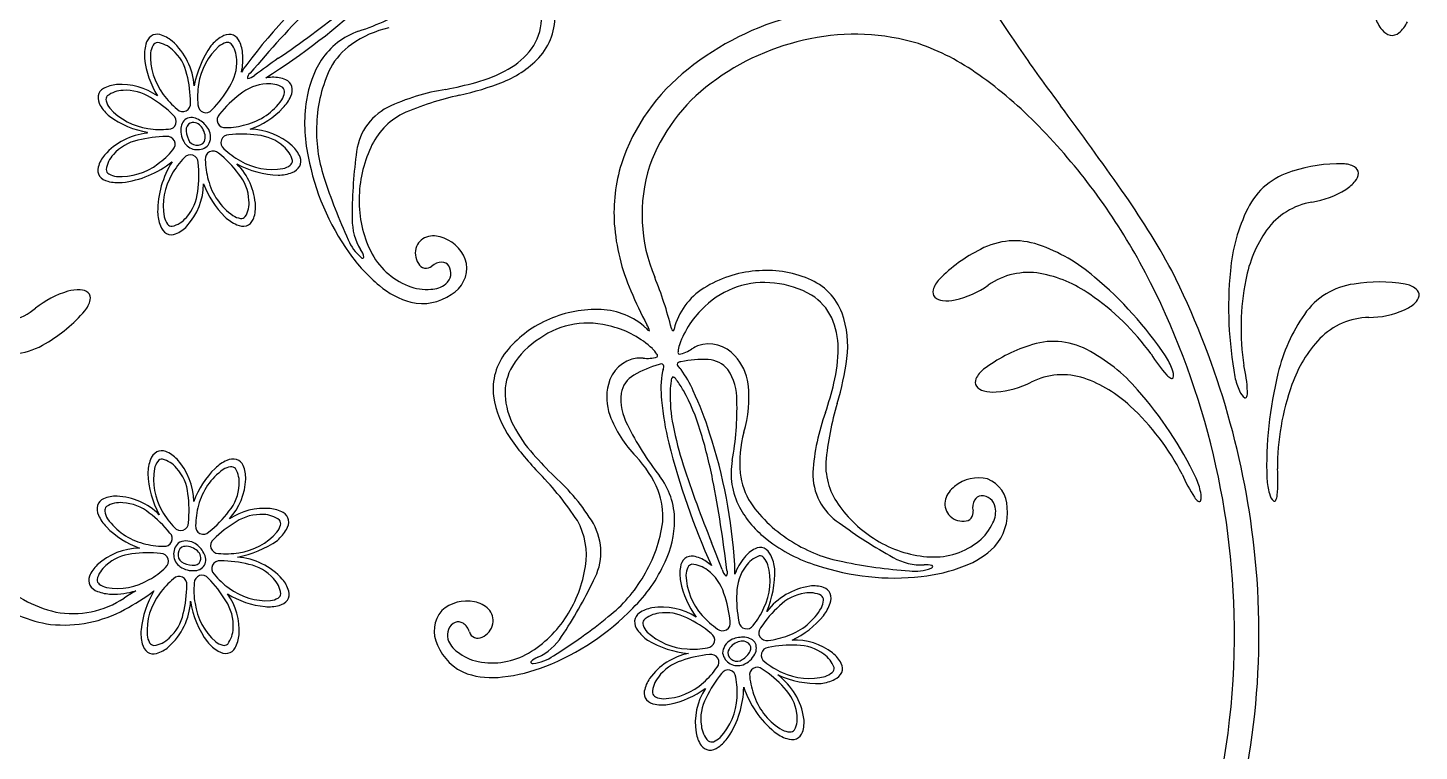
# Model space of a CAD drawing. Extents: x -4 to 4, y -4.07 to 4.07.
# Drawn here: x 2.418 to 3.733, y -0.04 to 0.644 of the extents above; entities that cross this region are included whole.
import ezdxf

# ---------------------------------------------------------------- set-up
doc = ezdxf.new("R2010")
doc.units = 0

msp = doc.modelspace()

# ---------------------------------------------------------------- linework, layer by layer
at = {"color": 7, "linetype": 'CONTINUOUS'}
for centre, radius, start, end in [((4.521547, 1.430011), 1.417372, 204.748136, 214.879675), ((3.029137, 0.307171), 0.504893, 128.778361, 143.197612), ((2.284135, 1.164686), 0.671545, 302.282502, 312.753919), ((2.64549, 0.894489), 0.267433, 288.558611, 300.755667), ((2.85964, 0.654395), 0.05653, 319.845411, 367.657116), ((3.209197, 0.396453), 0.267309, 104.402981, 128.703462), ((3.729688, 0.667396), 0.040322, 199.428714, 218.635917), ((3.69488, 0.662517), 0.030064, 309.872959, 334.833143), ((2.542885, 0.625521), 0.01381, 127.993005, 167.145381), ((2.540037, 0.627803), 0.010293, 74.371235, 123.313827), ((2.534788, 0.60874), 0.030066, 49.566659, 74.525031), ((2.512378, 0.58461), 0.062983, 4.217569, 48.285736), ((2.621806, 0.601132), 0.040322, 120.76175, 139.968499), ((2.608531, 0.624088), 0.01381, 82.992285, 122.14466), ((2.60813, 0.627715), 0.010294, 29.370025, 78.31218), ((2.59094, 0.617948), 0.030064, 4.563866, 29.523144), ((2.753495, 0.575093), 0.069734, 109.161213, 146.537901), ((3.20145, 0.409811), 0.228161, 101.066069, 127.077923), ((3.199953, 0.431916), 0.206199, 73.131808, 101.836748), ((3.709184, 0.650581), 0.013811, 217.252942, 256.404873), ((3.707533, 0.647326), 0.010294, 261.085334, 310.027488), ((2.568508, 0.618675), 0.040326, 165.761983, 184.967822), ((2.67021, 0.571888), 0.096591, 145.160594, 169.649831), ((2.568143, 0.61428), 0.053113, 346.782331, 366.551989), ((3.189404, 0.422786), 0.218124, 54.220729, 71.175636), ((4.934165, 1.722444), 1.923099, 214.997091, 216.797059), ((2.612689, 0.624203), 0.084836, 186.103, 211.621748), ((2.701164, 0.553132), 0.09494, 143.480201, 148.925026), ((2.775907, 0.562359), 0.095468, 147.578927, 171.994524), ((2.831785, 0.681573), 0.095388, 292.097123, 318.157165), ((2.649103, 0.552781), 0.044611, 90.155649, 98.119077), ((2.650079, 0.567347), 0.030065, 67.130436, 92.089941), ((2.657788, 0.585554), 0.010293, 18.342432, 67.286119), ((2.765035, 0.853762), 0.280054, 282.59244, 291.498365), ((3.157906, 0.456496), 0.188396, 127.948176, 161.699973), ((3.080733, 0.266338), 0.408596, 44.188811, 54.684471), ((2.498072, 0.578174), 0.013811, 172.993351, 212.143946), ((2.494443, 0.577774), 0.010293, 119.371072, 168.315853), ((2.504209, 0.560584), 0.030063, 94.561978, 119.522388), ((2.506233, 0.531986), 0.058732, 54.368905, 94.311561), ((2.629797, 0.596058), 0.040326, 316.686769, 335.892607), ((2.654139, 0.585531), 0.013811, 334.508801, 373.660509), ((2.888909, 0.295068), 0.292209, 102.414182, 113.54944), ((3.162908, 0.457708), 0.166722, 126.434614, 160.475861), ((2.52103, 0.591452), 0.040326, 210.763128, 229.968511), ((2.598638, 0.627611), 0.084656, 290.300802, 315.61468), ((2.819445, 0.55335), 0.139866, 170.823801, 192.755437), ((0.701281, -1.434266), 3.357257, 34.983658, 36.666519), ((2.545388, 0.629625), 0.085427, 233.930543, 260.395685), ((2.57399, 0.548736), 0.011346, 116.76475, 176.921205), ((2.574079, 0.548293), 0.006417, 96.316585, 170.550373), ((2.572421, 0.545909), 0.013432, 53.123027, 105.284843), ((2.573876, 0.544557), 0.010126, 27.088678, 92.848095), ((2.56889, 0.536845), 0.022952, 29.280519, 59.665548), ((2.80237, 0.504432), 0.065847, 117.309592, 156.272766), ((2.536848, 0.48308), 0.061755, 95.594902, 138.586732), ((2.531146, 0.544909), 0.000487, 91.284682, 229.151236), ((2.583672, 0.54711), 0.02113, 173.928152, 215.145945), ((2.589107, 0.547714), 0.02142, 175.629098, 205.35568), ((2.571548, 0.540865), 0.014058, 342.448713, 396.205573), ((2.57536, 0.540998), 0.015284, 329.625011, 387.562799), ((2.627325, 0.487882), 0.060335, 47.725944, 89.350034), ((2.945682, 0.133818), 0.597804, 28.847496, 44.274077), ((2.578191, 0.543638), 0.014654, 216.379073, 314.96208), ((2.577885, 0.541822), 0.008771, 201.964746, 323.672894), ((2.647442, 0.510505), 0.030065, 22.132586, 47.092317), ((2.846991, 0.48179), 0.115841, 154.900944, 179.843236), ((2.513417, 0.504431), 0.030064, 139.563995, 164.523953), ((2.496108, 0.591392), 0.094047, 276.635204, 308.155497), ((2.63042, 0.469988), 0.089775, 148.091443, 179.965839), ((2.57252, 0.472654), 0.060751, 2.825285, 44.846545), ((2.658346, 0.595281), 0.090518, 241.814528, 267.62161), ((2.663171, 0.520492), 0.013811, 289.509815, 328.663081), ((2.665767, 0.517928), 0.010294, 333.343153, 382.285964), ((2.907565, 0.564054), 0.228352, 190.492702, 215.501803), ((3.129881, 0.469185), 0.157839, 162.878858, 183.729743), ((3.149383, 0.467344), 0.150823, 162.208925, 203.031924), ((3.658394, 0.369468), 0.146253, 88.956704, 107.93654), ((3.660225, 0.491067), 0.024643, 60.971339, 88.067211), ((2.494356, 0.50968), 0.010293, 164.371235, 213.313827), ((2.496638, 0.512527), 0.01381, 217.992019, 257.143504), ((2.653404, 0.545145), 0.040322, 271.685065, 290.892724), ((3.632387, 0.44306), 0.06826, 106.19144, 153.705621), ((3.668711, 0.506343), 0.007169, 3.102511, 61.027623), ((3.663795, 0.507205), 0.012083, 318.858156, 357.750086), ((2.503483, 0.538147), 0.040323, 255.761036, 274.967785), ((2.523682, 0.497306), 0.060339, 317.728115, 359.349102), ((2.663411, 0.525992), 0.084653, 200.301346, 225.616582), ((2.871474, 0.076116), 0.71325, 28.330281, 35.528618), ((3.618292, 0.564835), 0.086522, 279.001063, 301.922626), ((3.644384, 0.522462), 0.036762, 302.327418, 320.856503), ((2.603151, 0.474551), 0.030065, 337.132003, 362.09196), ((2.836487, 0.47972), 0.105363, 178.701935, 206.323777), ((3.642818, 0.413881), 0.066413, 99.524485, 144.060149), ((2.580952, 0.47123), 0.040326, 181.688513, 200.894351), ((2.631861, 0.49483), 0.040321, 226.683951, 245.891837), ((2.621358, 0.466843), 0.010294, 288.342462, 337.284398), ((3.715853, 0.401152), 0.161655, 153.493667, 175.302668), ((2.556297, 0.461461), 0.013811, 199.511039, 238.661857), ((2.553732, 0.458863), 0.010293, 243.340347, 292.283596), ((2.546309, 0.477189), 0.030065, 292.132095, 317.092052), ((2.621335, 0.470492), 0.013811, 244.510695, 283.663516), ((2.801448, 0.422981), 0.024464, 65.963615, 101.504373), ((3.164111, 0.472613), 0.192223, 184.085736, 203.628802), ((3.686853, 0.384321), 0.11943, 144.977943, 169.594281), ((2.801285, 0.431024), 0.017045, 157.820776, 214.136122), ((2.800534, 0.431132), 0.016311, 104.069236, 157.176115), ((2.798627, 0.412375), 0.035343, 14.943544, 68.790803), ((3.383935, 0.30388), 0.146255, 116.538607, 135.518442), ((3.35093, 0.374613), 0.06826, 70.767975, 118.282156), ((3.320732, 0.286232), 0.161657, 49.17171, 70.980484), ((2.852668, 0.524048), 0.160429, 215.255829, 230.345176), ((2.802939, 0.463093), 0.06792, 206.301169, 247.993984), ((2.794463, 0.425076), 0.008135, 206.395692, 311.236649), ((2.809486, 0.408009), 0.014602, 90.873238, 131.424243), ((2.809077, 0.413969), 0.008643, 37.614294, 88.760368), ((2.803219, 0.41779), 0.029786, 300.267206, 367.133352), ((2.81946, 0.069781), 0.739275, 1.583689, 28.474788), ((2.80467, 0.412374), 0.013184, 309.202122, 391.4042), ((2.696463, 0.2796), 0.339475, 13.701834, 22.28531), ((3.114029, 0.308261), 0.106343, 94.334, 122.392123), ((3.116351, 0.312001), 0.102821, 67.269711, 95.781736), ((3.363931, 0.346485), 0.066412, 80.414017, 124.949901), ((3.353218, 0.29454), 0.119431, 54.880147, 79.496258), ((3.191439, 0.1295), 0.364813, 34.099363, 49.900063), ((2.810702, 0.067028), 0.771337, 6.349321, 26.782148), ((3.917933, 0.379894), 0.364827, 174.57423, 190.374245), ((2.479929, 0.312004), 0.086525, 106.248173, 129.169735), ((2.465757, 0.359707), 0.036763, 87.314572, 105.843429), ((2.467334, 0.384346), 0.012084, 50.419949, 89.311434), ((2.800962, 0.459772), 0.077955, 229.455665, 254.412678), ((2.794937, 0.444155), 0.047365, 248.384886, 274.893446), ((2.798419, 0.420002), 0.023046, 271.387456, 309.258895), ((3.3631, 0.552831), 0.406729, 202.746339, 207.750902), ((3.090504, 0.344057), 0.063517, 121.771306, 166.097106), ((3.135023, 0.354549), 0.056368, 20.683493, 68.064438), ((3.280676, 0.394322), 0.007169, 163.44795, 221.373277), ((3.297433, 0.389366), 0.024643, 136.40619, 163.502061), ((3.275675, 0.471382), 0.086522, 282.551705, 305.473268), ((3.796239, 0.360335), 0.231381, 168.644767, 188.770385), ((3.680826, 0.334323), 0.068259, 97.69984, 145.214241), ((3.695679, 0.257693), 0.146256, 80.464656, 99.444263), ((3.715449, 0.377691), 0.024644, 52.481007, 79.576879), ((3.726097, 0.391548), 0.007168, 354.60701, 412.532337), ((2.452929, 0.392449), 0.024643, 320.102533, 347.198631), ((2.46997, 0.388584), 0.007169, 347.145397, 405.070939), ((2.790701, 0.431984), 0.048492, 257.269743, 304.593169), ((3.28358, 0.398381), 0.012084, 226.725094, 265.616802), ((3.286743, 0.422867), 0.036762, 263.618005, 282.146862), ((3.291973, 0.200794), 0.231376, 35.70387, 55.829944), ((3.704417, 0.411082), 0.036761, 293.835065, 312.364149), ((3.721362, 0.393126), 0.012083, 310.367836, 349.259766), ((2.383802, 0.430955), 0.066414, 264.110533, 308.646196), ((2.361094, 0.472183), 0.146258, 300.234654, 319.214489), ((2.955194, 0.267662), 0.11027, 89.137413, 115.222566), ((2.956866, 0.3102), 0.06772, 50.141692, 90.009875), ((3.097593, 0.343342), 0.095384, 352.979019, 379.03974), ((3.75719, 0.280549), 0.161656, 145.002427, 166.811202), ((3.686833, 0.303923), 0.066413, 91.032709, 135.568373), ((3.684867, 0.456843), 0.086522, 270.509619, 293.431182), ((2.948802, 0.275949), 0.100074, 113.933753, 141.870632), ((2.9299, 0.282767), 0.106106, 46.556185, 48.457674), ((3.008074, 0.363567), 0.006427, 215.825295, 249.002131), ((2.98932, 0.353764), 0.016885, 13.01438, 34.988255), ((3.028883, 0.360108), 0.002608, 182.124472, 240.529088), ((3.02746, 0.359222), 0.001392, 275.813953, 363.986053), ((2.398589, 0.403723), 0.068262, 254.464814, 301.978995), ((3.409627, 0.204652), 0.146256, 108.095451, 127.075286), ((3.387367, 0.279465), 0.068261, 62.32601, 109.840191), ((3.72602, 0.268184), 0.11943, 136.485907, 161.102245), ((2.913602, 0.30285), 0.055779, 141.281668, 187.119384), ((3.056124, 0.239215), 0.091483, 86.829203, 103.089451), ((3.05986, 0.305149), 0.025444, 38.575315, 87.015976), ((2.91468, 0.368816), 0.280054, 343.47471, 352.380635), ((3.344521, 0.196478), 0.161655, 40.728978, 62.537979), ((3.592718, 0.40404), 0.131872, 211.150512, 221.934321), ((3.443732, 0.301873), 0.059274, 19.212911, 32.849006), ((3.003711, 0.293875), 0.025444, 120.625142, 169.066241), ((3.03761, 0.237201), 0.091482, 104.5522, 120.812675), ((3.016613, 0.323133), 0.003286, 43.102888, 127.257447), ((3.108244, 0.302565), 0.09181, 169.532913, 186.457505), ((3.060624, 0.308989), 0.043877, 163.881322, 166.484501), ((3.011218, 0.32424), 0.007876, 337.064666, 368.309666), ((3.034857, 0.325082), 0.003285, 80.380476, 164.544019), ((3.039123, 0.328566), 0.007877, 199.342765, 230.585065), ((3.002429, 0.292123), 0.043886, 41.16543, 43.768151), ((2.953582, 0.260769), 0.101658, 23.213558, 36.341001), ((3.036041, 0.29245), 0.052216, 359.330585, 393.162882), ((3.336614, 0.301913), 0.024643, 127.963754, 155.059626), ((3.396096, 0.249733), 0.066413, 71.971573, 116.507236), ((3.504838, 0.324962), 0.013652, 221.521377, 242.878337), ((3.488393, 0.315934), 0.012554, 347.511981, 385.703992), ((3.439237, 0.294665), 0.131876, 2.540078, 13.32343), ((3.95392, 0.229681), 0.364833, 166.082521, 181.882308), ((3.320767, 0.309275), 0.007169, 155.006112, 212.931009), ((3.324235, 0.312864), 0.012083, 218.280389, 257.172097), ((3.327134, 0.386236), 0.086523, 274.108946, 297.030509), ((3.377874, 0.199924), 0.119431, 46.437829, 71.054167), ((3.499431, 0.314017), 0.001456, 235.87833, 326.79006), ((3.617136, 0.326148), 0.059283, 191.630117, 205.263928), ((3.830653, 0.228312), 0.231368, 160.152597, 180.279352), ((2.952567, 0.310205), 0.095387, 188.602601, 214.662643), ((3.030703, 0.293678), 0.052216, 174.479122, 208.311644), ((3.299674, 0.318783), 0.283901, 185.364849, 193.699314), ((2.721999, 0.151151), 0.357824, 17.895746, 24.728877), ((2.820933, 0.284195), 0.267429, 349.441256, 361.638313), ((3.330958, 0.33662), 0.036762, 255.175343, 273.704428), ((3.193603, 0.060414), 0.364831, 25.657425, 41.45744), ((3.57541, 0.304887), 0.012554, 198.772898, 236.962681), ((3.568876, 0.295784), 0.001456, 257.678796, 348.591696), ((3.557349, 0.299806), 0.013652, 341.596714, 362.953674), ((3.463059, 0.205166), 0.292223, 163.296312, 174.430884), ((3.303528, 0.116186), 0.231377, 27.26125, 47.387323), ((3.22509, 0.386162), 0.26743, 206.00363, 218.200914), ((3.102784, 0.417632), 0.280056, 215.261177, 224.167102), ((3.675445, 0.414079), 0.67156, 194.005819, 204.477008), ((2.582277, 0.105244), 0.504892, 3.56181, 17.981061), ((2.546966, 0.231502), 0.01381, 121.538023, 160.691289), ((2.544393, 0.234089), 0.010294, 67.915479, 116.857634), ((2.537034, 0.215737), 0.030066, 43.111312, 68.06991), ((2.571655, 0.221821), 0.040323, 159.309272, 178.516248), ((2.514484, 0.195542), 0.060333, 0.85155, 42.476527), ((2.65432, 0.167342), 0.084666, 134.588724, 159.899659), ((2.622648, 0.198395), 0.040324, 114.308266, 133.514787), ((2.612036, 0.222699), 0.013811, 76.539792, 115.6915), ((2.612046, 0.226349), 0.010293, 22.917969, 71.86078), ((2.593867, 0.218575), 0.030065, 358.111596, 383.071327), ((3.152516, 0.223133), 0.069732, 170.043227, 207.420138), ((3.238029, 0.231449), 0.065847, 178.192519, 217.15547), ((3.46788, 0.216076), 0.131876, 354.048141, 364.831493), ((2.62178, 0.226944), 0.090526, 182.582057, 208.386423), ((2.564951, 0.219857), 0.059008, 317.555825, 357.792728), ((2.692918, 0.018246), 0.292219, 33.210367, 44.345168), ((2.959681, 0.178232), 0.069733, 0.221633, 37.598544), ((3.308738, 0.191008), 0.024464, 126.845705, 162.386239), ((3.316631, 0.183382), 0.035343, 75.826465, 129.673724), ((3.314135, 0.19003), 0.029784, 1.14821, 68.015617), ((3.630857, 0.273078), 0.131875, 202.708717, 213.492297), ((3.468479, 0.193889), 0.059278, 10.769593, 24.404774), ((3.648477, 0.220942), 0.059281, 183.137053, 196.771322), ((2.493465, 0.1895), 0.010294, 112.917527, 161.859244), ((2.501238, 0.171321), 0.030065, 88.110227, 113.069731), ((2.49945, 0.140685), 0.060749, 45.355276, 87.377645), ((3.301171, 0.194176), 0.01631, 164.951337, 218.059518), ((3.325729, 0.190745), 0.014603, 151.756335, 192.307562), ((3.320323, 0.193287), 0.008643, 98.498857, 149.643188), ((3.319572, 0.188662), 0.013183, 10.082453, 92.289957), ((3.532318, 0.207756), 0.013652, 213.07671, 234.43367), ((3.514725, 0.201241), 0.012554, 339.067426, 377.259214), ((3.60407, 0.206077), 0.012554, 190.280408, 228.469968), ((3.596264, 0.198039), 0.001456, 249.183797, 340.098452), ((3.585458, 0.203718), 0.013651, 333.107504, 354.464464), ((2.497114, 0.18949), 0.01381, 166.539014, 205.692279), ((2.641471, 0.129511), 0.060332, 84.777345, 123.131814), ((2.644676, 0.159616), 0.030064, 60.677449, 85.637406), ((2.654382, 0.17684), 0.010293, 11.88875, 60.831998), ((3.174547, 0.236516), 0.095467, 208.460895, 232.876491), ((3.279523, 0.259413), 0.11584, 215.783475, 240.725541), ((3.303509, 0.185924), 0.008134, 267.275109, 372.117542), ((3.309867, 0.186911), 0.023045, 332.270402, 370.145186), ((3.29564, 0.186), 0.048495, 318.153855, 365.474647), ((3.525362, 0.197724), 0.001456, 227.435527, 318.346282), ((2.521415, 0.200102), 0.040321, 204.309276, 223.516935), ((2.552466, 0.231765), 0.084655, 224.586733, 249.901064), ((2.650754, 0.177227), 0.01381, 328.056787, 367.20894), ((2.880069, 0.145924), 0.065848, 350.486938, 389.450111), ((2.933954, 0.179868), 0.095469, 334.764746, 359.180116), ((3.301631, 0.194779), 0.017045, 218.702616, 275.018609), ((3.287074, 0.195623), 0.047362, 309.264407, 335.774324), ((2.567781, 0.143765), 0.015284, 62.637354, 120.575572), ((2.598337, 0.238724), 0.096592, 280.551775, 305.040104), ((2.627751, 0.190422), 0.040322, 310.233131, 329.439879), ((3.203603, 0.270166), 0.139863, 231.705721, 253.637812), ((3.276219, 0.249228), 0.105362, 239.584151, 267.205994), ((3.274421, 0.211829), 0.067919, 267.183461, 308.876276), ((2.524273, 0.091933), 0.060339, 90.852872, 132.474302), ((2.570412, 0.146605), 0.014654, 135.240675, 233.819138), ((2.568596, 0.146292), 0.008771, 126.522606, 248.240977), ((2.567661, 0.139952), 0.014059, 53.994928, 107.747669), ((2.563652, 0.137281), 0.02295, 30.535527, 60.923258), ((2.571346, 0.142293), 0.010126, 357.35608, 423.112756), ((2.572703, 0.140843), 0.013433, 344.91621, 397.077808), ((3.045462, 0.134519), 0.010294, 79.476115, 128.418707), ((3.119128, 0.124972), 0.030063, 117.23547, 142.19588), ((3.110106, 0.142562), 0.010293, 68.447605, 117.390416), ((3.107782, 0.139748), 0.013811, 24.613648, 63.765579), ((3.084096, 0.127825), 0.040323, 6.791643, 25.998619), ((3.27636, 0.208486), 0.077955, 290.337627, 315.294413), ((2.853617, 0.071633), 0.728176, 341.614394, 366.362575), ((2.504077, 0.114489), 0.030066, 133.112247, 158.071072), ((2.573864, 0.152097), 0.02113, 235.055704, 276.27505), ((2.574449, 0.157534), 0.021419, 244.84611, 274.573143), ((2.57508, 0.14251), 0.006418, 279.652991, 353.878951), ((2.575524, 0.142422), 0.011347, 273.282191, 333.433515), ((2.611612, 0.080934), 0.062986, 41.916229, 85.981967), ((2.830338, 0.151447), 0.115841, 326.916155, 351.858447), ((2.892598, 0.196198), 0.13987, 314.005025, 335.936208), ((3.074632, 0.127961), 0.040326, 170.866319, 190.072157), ((3.048502, 0.1325), 0.013811, 133.097469, 172.248509), ((3.041929, 0.115066), 0.030065, 54.668463, 79.628194), ((3.034762, 0.102345), 0.044614, 48.644947, 56.608146), ((2.992231, 0.131395), 0.094108, 357.645974, 363.176922), ((3.136197, 0.109398), 0.053127, 140.208331, 160.044639), ((3.027587, 0.129899), 0.096586, 337.107914, 361.59851), ((3.237129, 0.352356), 0.228347, 251.375059, 276.384386), ((3.245367, 0.284934), 0.160428, 276.13817, 291.227518), ((2.472619, 0.210773), 0.122261, 225.966665, 256.589224), ((2.485724, 0.121847), 0.010294, 157.91526, 206.857852), ((2.635666, 0.103432), 0.030065, 15.677543, 40.636821), ((3.117988, 0.137273), 0.084658, 191.145717, 216.459143), ((2.488311, 0.124421), 0.01381, 211.539802, 250.692622), ((2.497993, 0.14911), 0.040325, 249.308383, 268.514904), ((2.49875, 0.18214), 0.073363, 268.592815, 286.917649), ((3.238114, -1.07535), 1.387528, 121.163257, 121.704587), ((2.402425, 0.292928), 0.225724, 298.299716, 306.614955), ((2.614694, 0.065873), 0.09018, 149.422615, 174.045296), ((2.559009, 0.074605), 0.058736, 355.892974, 395.83185), ((2.650855, 0.181392), 0.084842, 238.581991, 264.098929), ((2.65471, 0.108748), 0.010293, 326.888153, 375.830307), ((3.166561, 0.054022), 0.062982, 98.472663, 142.541713), ((3.161047, 0.08649), 0.030064, 72.235562, 97.195292), ((3.167105, 0.10531), 0.010294, 23.447307, 72.389462), ((3.163473, 0.104962), 0.01381, 339.614279, 378.767545), ((2.455415, 0.194464), 0.115359, 231.71782, 262.046327), ((2.451832, 0.200496), 0.120917, 264.123988, 298.450766), ((2.460332, 0.177673), 0.08732, 259.39522, 303.804003), ((2.508615, 0.105949), 0.063349, 312.011493, 356.409904), ((2.659212, 0.115461), 0.088406, 188.770024, 215.945443), ((2.645483, 0.137183), 0.040323, 265.232878, 284.439854), ((2.652418, 0.111587), 0.01381, 283.056732, 322.209552), ((2.831867, 0.073924), 0.029787, 139.628385, 206.492219), ((2.832738, 0.066876), 0.035344, 77.967593, 131.813768), ((2.836193, 0.077295), 0.024464, 45.254741, 80.795722), ((2.841425, 0.083611), 0.016311, 349.58122, 402.68875), ((2.824771, 0.253454), 0.228352, 291.257279, 316.26638), ((3.012977, 0.06608), 0.030065, 99.669558, 124.629289), ((3.0174, 0.036123), 0.060342, 57.412196, 99.031408), ((3.138292, 0.113282), 0.040323, 321.789893, 340.997324), ((2.827683, 0.07019), 0.013183, 115.353092, 197.559188), ((2.824872, 0.073939), 0.008643, 57.997335, 109.142973), ((2.821263, 0.069179), 0.014602, 15.333455, 55.886459), ((2.840739, 0.083933), 0.017045, 292.62194, 348.936208), ((2.837989, 0.143957), 0.105363, 300.435669, 328.057511), ((3.005296, 0.083054), 0.01381, 178.097143, 217.249074), ((3.00172, 0.082332), 0.010294, 124.475408, 173.417125), ((3.104363, 0.142126), 0.084842, 295.139529, 320.65692), ((2.857848, 0.070385), 0.700885, 328.846881, 361.621015), ((2.565185, 0.071878), 0.040323, 175.232992, 194.43974), ((2.587617, 0.072685), 0.030065, 330.678318, 355.638049), ((2.837094, 0.073143), 0.023047, 197.499593, 235.371032), ((2.843183, 0.075217), 0.008134, 195.524423, 300.36704), ((3.026981, 0.09832), 0.040323, 215.866047, 235.073023), ((3.093114, 0.045053), 0.022949, 87.093474, 117.482781), ((3.09513, 0.054567), 0.013432, 41.473224, 93.635474), ((2.539589, 0.064943), 0.013811, 193.058258, 232.209743), ((2.536749, 0.062651), 0.010293, 236.889407, 285.832656), ((2.531433, 0.081693), 0.030063, 285.678166, 310.638802), ((2.618424, 0.089611), 0.040324, 220.234444, 239.440737), ((2.605229, 0.066607), 0.013811, 238.057232, 277.208495), ((2.604841, 0.062979), 0.010294, 281.888443, 330.831035), ((2.850118, 0.078933), 0.048494, 202.165983, 249.487873), ((2.853243, 0.091432), 0.047362, 231.866936, 258.377079), ((2.856933, 0.111661), 0.06792, 258.765523, 300.458338), ((3.050326, 0.142961), 0.090517, 239.138951, 264.946034), ((3.054893, -0.006646), 0.060749, 101.913548, 143.935917), ((3.089978, 0.05207), 0.015284, 119.193286, 177.132578), ((3.089059, 0.055832), 0.014655, 191.800394, 290.376964), ((3.093096, 0.049867), 0.014061, 110.554624, 164.302161), ((3.088319, 0.054144), 0.008772, 183.0892, 304.792406), ((3.093171, 0.054236), 0.010125, 53.905612, 119.670932), ((3.082164, 0.065221), 0.021419, 301.405767, 331.133026), ((3.095049, 0.057469), 0.006418, 336.212113, 410.43828), ((3.095367, 0.057792), 0.011346, 329.837285, 389.991602), ((3.142857, 0.006642), 0.058731, 52.449174, 92.392496), ((3.160223, 0.029449), 0.030066, 27.236286, 52.195564), ((2.848753, 0.189906), 0.160434, 276.414502, 291.503622), ((3.086378, 0.061739), 0.021131, 291.614997, 332.833012), ((3.177815, 0.038474), 0.010293, 338.445549, 387.388579), ((2.856765, 0.107801), 0.077957, 252.347965, 277.304298), ((3.030314, 0.011729), 0.030066, 144.667689, 169.626967), ((3.088927, -0.018142), 0.06335, 8.569994, 52.967523), ((3.163984, 0.112764), 0.088404, 245.327687, 272.503783), ((3.163076, 0.064487), 0.040326, 276.792248, 295.998086), ((3.175001, 0.040797), 0.01381, 294.614579, 333.766287), ((3.010859, 0.015263), 0.010293, 169.475864, 218.418674), ((3.008105, 0.087794), 0.084662, 281.144947, 306.457694), ((3.109248, -0.012799), 0.060334, 147.408988, 189.033522), ((3.005002, 0.022862), 0.089777, 326.793724, 358.667445), ((3.183885, 0.050775), 0.094044, 198.603446, 230.124863), ((3.012879, 0.018302), 0.01381, 223.095592, 262.247745), ((3.017418, 0.04443), 0.040324, 260.865593, 280.072114), ((3.121744, -0.012468), 0.030063, 342.235109, 367.195745), ((3.079301, -0.017222), 0.030066, 189.668256, 214.62776), ((3.047059, -0.003219), 0.040323, 305.866864, 325.073385), ((3.148533, 0.010286), 0.040322, 231.791762, 250.998966), ((3.140562, -0.018526), 0.010294, 293.446193, 342.388566), ((3.063046, -0.028481), 0.010293, 214.474441, 263.41769), ((3.062325, -0.024903), 0.013811, 268.097043, 307.249196), ((3.140215, -0.014893), 0.013811, 249.615768, 288.767254)]:
    msp.add_arc(centre, radius, start, end, dxfattribs=at)
at = {"color": 1, "linetype": 'CONTINUOUS'}
for centre, radius, start, end in [((3.520799, -0.148506), 1.165688, 135.698603, 139.97306), ((2.071839, 1.465231), 1.030575, 304.444038, 308.780124), ((2.852931, 0.653956), 0.05072, 324.36155, 357.257594), ((2.781855, 0.545185), 0.10154, 102.87609, 124.872218), ((2.763815, 0.572957), 0.06845, 125.774478, 151.000058), ((2.838266, 0.666057), 0.069701, 299.002068, 323.301416), ((3.411834, -0.471066), 1.324188, 124.872164, 126.071469), ((2.823396, 0.548876), 0.132467, 154.38635, 177.923547), ((2.806222, 0.722115), 0.134269, 285.159515, 299.363032), ((2.630695, 0.596816), 0.005056, 119.791281, 187.992502), ((2.624713, 0.606361), 0.010295, 275.433419, 316.333442), ((2.733425, 0.992729), 0.414503, 281.092529, 285.089994), ((2.843194, 0.390992), 0.197276, 98.753442, 115.611931), ((2.783373, 0.519872), 0.055228, 117.446208, 175.907052), ((2.825957, 0.546189), 0.135147, 176.824047, 198.617831), ((3.141822, 0.468048), 0.41728, 172.319943, 180.657154), ((3.185066, 0.657641), 0.511126, 197.605828, 204.736163), ((2.778704, 0.462678), 0.054137, 179.381627, 211.430432), ((2.758344, 0.458583), 0.040326, 201.558748, 231.221104), ((2.720108, 0.424559), 0.015862, 10.191076, 38.564991), ((2.734365, 0.427715), 0.001399, 203.991718, 345.545875), ((3.113573, 0.323679), 0.079655, 82.63631, 134.153211), ((3.11672, 0.320474), 0.082506, 59.351794, 85.089176), ((3.132006, 0.348377), 0.05072, 25.243825, 58.139869), ((3.119356, 0.313725), 0.090868, 132.397198, 160.157037), ((3.1143, 0.341454), 0.069699, 359.884108, 384.183683), ((2.947531, 0.285372), 0.079655, 73.488422, 125.005323), ((2.947026, 0.273868), 0.090871, 47.485274, 75.244661), ((2.946233, 0.281071), 0.082509, 122.552806, 148.289963), ((3.069214, 0.334107), 0.036847, 163.503903, 173.884523), ((3.43708, -0.397062), 0.835153, 117.522178, 117.937457), ((3.06169, 0.312571), 0.032747, 40.896416, 108.752675), ((2.998649, 0.2996), 0.03275, 98.891045, 166.744159), ((2.995327, -0.503436), 0.835394, 89.704236, 90.119286), ((3.003734, 0.36297), 0.031292, 262.480014, 286.779362), ((2.981993, 0.315193), 0.036842, 33.75433, 44.136322), ((3.011308, 0.334262), 0.001923, 319.365951, 406.798706), ((3.034394, 0.337401), 0.001923, 160.845452, 248.270508), ((3.027787, 0.36634), 0.031286, 280.859296, 305.16091), ((3.050476, 0.301093), 0.048756, 7.587842, 42.465208), ((3.049732, 0.340738), 0.134268, 346.04174, 360.245257), ((2.919744, 0.298698), 0.050721, 149.501717, 182.397312), ((3.013906, 0.294636), 0.048757, 165.17717, 200.05476), ((3.132303, 0.296694), 0.107185, 172.629308, 177.792159), ((3.030045, 0.310798), 0.004057, 125.483369, 185.002794), ((3.026525, 0.309022), 0.005212, 24.738416, 77.082041), ((2.935367, 0.242531), 0.117945, 29.805702, 35.608295), ((2.989832, 0.293643), 0.109854, 343.125999, 367.262851), ((2.777928, 0.408815), 0.414468, 341.974387, 345.972081), ((2.938641, 0.300779), 0.0697, 183.45735, 207.757152), ((3.164094, 0.296126), 0.138975, 178.06284, 191.61672), ((2.878149, 0.211496), 0.183026, 16.502571, 29.332344), ((3.071087, 0.316172), 0.109857, 200.379039, 224.515665), ((3.356998, 0.211912), 0.197275, 159.635552, 176.494041), ((2.996166, 0.330098), 0.134263, 207.396304, 221.600505), ((3.35859, 0.332988), 0.336924, 191.096777, 197.627873), ((2.608301, 0.126362), 0.465968, 11.250526, 17.114272), ((3.192445, 0.233356), 0.10154, 163.758718, 185.754619), ((3.205412, 0.516554), 0.41453, 221.670244, 225.667251), ((2.919569, 0.168765), 0.101538, 21.887313, 43.883669), ((4.017776, 0.549079), 1.030616, 197.979251, 202.315336), ((3.215296, 0.222364), 0.055227, 178.328338, 236.790254), ((2.783738, 0.073421), 0.197281, 31.147776, 48.006266), ((1.921399, -0.006347), 1.165568, 6.786079, 11.060994), ((3.159405, 0.231109), 0.06845, 186.656331, 211.881911), ((2.949878, 0.182103), 0.06845, 355.759085, 380.984664), ((3.20943, 0.271441), 0.132461, 215.268785, 238.806436), ((2.904421, 0.148424), 0.055229, 330.852288, 389.31356), ((2.886845, 0.194623), 0.132468, 328.83579, 352.37276), ((3.434971, 0.510252), 0.41723, 233.201243, 241.539369), ((3.21303, 0.272375), 0.13515, 237.706165, 259.499495), ((1.835151, -0.336082), 1.324684, 20.689315, 21.887932), ((3.08453, 0.133792), 0.010294, 190.42743, 231.327898), ((3.290406, 0.640314), 0.511108, 258.487618, 265.618183), ((3.262991, 0.190456), 0.054138, 240.264149, 272.31273), ((3.25666, 0.170677), 0.040327, 262.442844, 292.103847), ((3.267779, 0.120716), 0.015861, 71.074187, 99.448327), ((3.271959, 0.134707), 0.001398, 264.875869, 406.427894), ((2.576236, 0.30155), 0.417254, 326.102568, 334.440236), ((2.883227, 0.19378), 0.135152, 308.142434, 329.935537), ((3.074296, 0.129087), 0.005055, 318.764996, 386.971873), ((2.643989, 0.483811), 0.511092, 302.023671, 309.154464), ((2.876975, 0.09803), 0.054139, 295.329552, 327.377234), ((2.894895, 0.044482), 0.001398, 161.214111, 302.772533), ((2.90509, 0.034027), 0.015862, 108.194504, 136.567516), ((2.89176, 0.083444), 0.040326, 275.537401, 305.199756)]:
    msp.add_arc(centre, radius, start, end, dxfattribs=at)
at = {"color": 2, "linetype": 'CONTINUOUS'}
for centre, radius, start, end in [((2.593168, 0.617057), 0.059274, 176.749132, 217.146881), ((2.552441, 0.618355), 0.018566, 150.052067, 173.619878), ((2.540935, 0.624919), 0.00532, 95.057992, 149.444901), ((2.537215, 0.605239), 0.02519, 45.980299, 82.585833), ((2.526728, 0.591497), 0.042406, 11.827344, 48.694415), ((2.638095, 0.582552), 0.059266, 131.747769, 172.149739), ((2.610221, 0.612262), 0.018568, 105.053178, 128.619402), ((2.606726, 0.625041), 0.00532, 50.059556, 104.445816), ((2.59018, 0.613754), 0.02519, 0.98449, 37.58846), ((2.573046, 0.611455), 0.042409, 326.827279, 363.692564), ((2.462473, 0.572854), 0.109237, 0.205773, 14.491249), ((2.497117, 0.576369), 0.00532, 140.056626, 194.44267), ((2.508405, 0.559822), 0.025192, 90.983466, 127.587213), ((2.510703, 0.542691), 0.042406, 56.825874, 93.692274), ((2.604868, 0.623381), 0.072447, 215.545543, 230.911207), ((2.650779, 0.578747), 0.072379, 170.537067, 185.916878), ((2.514428, 0.64371), 0.10924, 315.205792, 329.490583), ((2.684527, 0.494343), 0.10923, 127.164069, 141.450458), ((2.645703, 0.548822), 0.042407, 92.961641, 129.828488), ((2.646002, 0.566106), 0.02519, 59.068365, 95.674122), ((2.642199, 0.585838), 0.018566, 328.036786, 351.605732), ((2.655295, 0.583849), 0.00532, 352.210841, 406.596451), ((2.509897, 0.579864), 0.018568, 195.052716, 218.619167), ((2.53961, 0.607743), 0.059272, 221.75005, 262.148689), ((2.478445, 0.484065), 0.109246, 45.205828, 59.490163), ((2.564418, 0.572315), 0.00735, 224.645214, 367.284032), ((2.586135, 0.57124), 0.00735, 179.643233, 322.283714), ((2.609454, 0.610085), 0.05927, 284.506437, 324.906853), ((2.550919, 0.555777), 0.00735, 269.641205, 412.286226), ((2.604241, 0.55716), 0.00735, 134.36606, 277.012291), ((2.604198, 0.62229), 0.072432, 270.743579, 286.112667), ((2.549304, 0.432106), 0.109246, 90.205722, 104.490056), ((2.543413, 0.620459), 0.072417, 260.541637, 275.912778), ((2.549844, 0.53406), 0.00735, 314.64326, 457.288431), ((2.607827, 0.535714), 0.007351, 89.371699, 232.010213), ((2.620178, 0.434499), 0.109257, 82.165252, 96.448216), ((2.631249, 0.5005), 0.042409, 47.962433, 84.82861), ((2.53066, 0.496371), 0.042406, 101.826383, 138.694124), ((2.498784, 0.574505), 0.072439, 305.544434, 320.911467), ((2.592964, 0.520389), 0.00735, 44.372289, 187.010955), ((2.653868, 0.581822), 0.072461, 225.746892, 241.109363), ((2.643681, 0.512511), 0.025191, 14.066716, 50.671356), ((2.516921, 0.506858), 0.025191, 135.984488, 172.587788), ((2.505102, 0.56281), 0.059274, 266.749551, 307.147301), ((2.617603, 0.47078), 0.072432, 135.743812, 151.112443), ((2.571518, 0.516804), 0.00735, 359.373058, 502.010817), ((2.470305, 0.504454), 0.109255, 352.164627, 366.448048), ((2.658108, 0.520435), 0.072445, 180.745904, 196.111797), ((2.530136, 0.440094), 0.109244, 37.164307, 51.449098), ((2.648935, 0.569453), 0.059271, 239.506767, 279.906738), ((2.654946, 0.529154), 0.018566, 283.031296, 306.600241), ((2.662799, 0.518485), 0.00532, 307.210987, 361.598979), ((2.49724, 0.510577), 0.00532, 185.054566, 239.441475), ((2.503803, 0.522083), 0.018566, 240.053064, 263.621556), ((2.605255, 0.475695), 0.05927, 149.505754, 189.906614), ((2.645887, 0.515176), 0.059268, 194.506062, 234.908032), ((2.584625, 0.478927), 0.042409, 2.962913, 39.82842), ((2.536304, 0.493382), 0.042408, 317.962375, 354.828776), ((2.601908, 0.478629), 0.025192, 329.068329, 365.671182), ((2.564959, 0.469687), 0.018568, 193.036931, 216.603608), ((2.548315, 0.480949), 0.02519, 284.067368, 320.673348), ((2.621643, 0.482431), 0.018565, 238.032202, 261.601148), ((2.619653, 0.469335), 0.005319, 262.209434, 316.597859), ((2.55429, 0.461832), 0.00532, 217.209293, 271.595552), ((2.595975, 0.217438), 0.059269, 170.294004, 210.695085), ((2.555658, 0.223308), 0.018567, 143.601865, 167.169223), ((2.544961, 0.231123), 0.005319, 88.603804, 142.992445), ((2.539053, 0.211985), 0.025191, 39.528873, 76.133737), ((2.527089, 0.19951), 0.042406, 5.372878, 42.241289), ((2.63675, 0.178099), 0.059274, 125.296712, 165.694017), ((2.612386, 0.210759), 0.018567, 98.598811, 122.166849), ((2.61035, 0.22385), 0.00532, 43.605145, 97.991838), ((2.59264, 0.214493), 0.025191, 354.529978, 391.135065), ((2.57536, 0.214134), 0.042405, 320.372262, 357.240672), ((2.461127, 0.188206), 0.109254, 353.753581, 368.036774), ((2.495964, 0.187804), 0.00532, 133.601896, 187.989455), ((2.509053, 0.189841), 0.018566, 188.600509, 212.169681), ((2.505319, 0.170095), 0.02519, 84.528575, 121.134109), ((2.50568, 0.152813), 0.042406, 50.373072, 87.241482), ((2.46704, 0.098188), 0.109242, 38.752327, 53.037347), ((2.608313, 0.222403), 0.072441, 209.089918, 224.456268), ((2.649004, 0.172885), 0.072464, 164.093754, 179.45554), ((2.520731, 0.252777), 0.109245, 308.752555, 323.037118), ((2.541713, 0.214204), 0.059272, 215.29649, 255.695572), ((2.562383, 0.176212), 0.007351, 218.190907, 360.830783), ((2.583842, 0.172702), 0.00735, 173.189102, 315.831096), ((2.670707, 0.083196), 0.109239, 120.711448, 134.996468), ((2.638246, 0.141699), 0.042408, 86.508961, 123.374915), ((2.640485, 0.158841), 0.02519, 52.613738, 89.219272), ((2.638921, 0.178878), 0.018569, 321.580568, 345.147018), ((2.651714, 0.175426), 0.005319, 345.75795, 400.146375), ((2.547112, 0.161296), 0.00735, 263.187728, 405.834261), ((2.597985, 0.154645), 0.00735, 127.918686, 270.557503), ((2.609112, 0.206646), 0.059268, 278.05333, 318.453745), ((2.520304, 0.104541), 0.042407, 95.372734, 132.240028), ((2.531608, 0.038573), 0.109262, 83.754224, 98.036504), ((2.546922, 0.226405), 0.07241, 254.08714, 269.460562), ((2.543601, 0.139837), 0.00735, 308.190244, 450.826641), ((2.605263, 0.219353), 0.072417, 264.28861, 279.660435), ((3.117466, 0.121046), 0.025191, 109.171729, 145.775476), ((3.109815, 0.139556), 0.00532, 42.317227, 96.704353), ((2.507829, 0.116508), 0.025191, 129.529484, 166.134795), ((2.49742, 0.185751), 0.072423, 299.089146, 314.45983), ((2.599136, 0.132933), 0.00735, 82.910944, 225.557477), ((2.600036, 0.030985), 0.109242, 75.711659, 89.996222), ((2.618454, 0.095314), 0.042403, 41.507032, 78.376112), ((3.058657, 0.126212), 0.018567, 155.156651, 178.72537), ((3.046613, 0.131727), 0.00532, 100.162439, 154.549781), ((3.044659, 0.111793), 0.02519, 51.086174, 87.691262), ((3.130536, 0.109732), 0.042408, 143.066818, 179.932772), ((3.099885, 0.130784), 0.018569, 18.138464, 41.704688), ((3.060283, 0.121214), 0.05927, 334.611463, 375.010545), ((2.48869, 0.122415), 0.00532, 178.604454, 232.991796), ((2.502374, 0.173433), 0.059273, 260.29592, 300.693892), ((2.601545, 0.067319), 0.07242, 129.288076, 144.659445), ((2.560934, 0.118224), 0.00735, 352.916433, 495.555553), ((2.647368, 0.112099), 0.072431, 174.290815, 189.659446), ((2.582647, 0.119376), 0.00735, 37.916843, 180.559292), ((2.511188, 0.046649), 0.109248, 30.711209, 44.995087), ((2.650055, 0.17356), 0.072442, 219.291445, 234.657795), ((2.632155, 0.105847), 0.02519, 7.614827, 44.219467), ((3.099333, 0.128541), 0.059269, 181.852284, 222.253366), ((3.035435, 0.097174), 0.042407, 16.931115, 53.797963), ((2.496507, 0.133112), 0.018567, 233.599857, 257.167895), ((2.589842, 0.073583), 0.059274, 143.05505, 183.451911), ((2.458988, 0.117324), 0.109239, 345.711699, 359.996719), ((2.643777, 0.161838), 0.059271, 233.053466, 273.452326), ((2.651822, 0.109635), 0.00532, 300.758201, 355.145326), ((2.973086, 0.072885), 0.109246, 5.310757, 19.595319), ((3.197252, 0.104576), 0.109248, 177.268742, 191.552848), ((3.158337, 0.067648), 0.042408, 98.066556, 134.932733), ((3.157096, 0.084891), 0.02519, 64.170528, 100.775168), ((3.164774, 0.103389), 0.00532, 357.319201, 411.703945), ((2.634649, 0.108249), 0.05927, 188.053328, 228.453299), ((2.569703, 0.079115), 0.042406, 356.508256, 393.37555), ((2.645218, 0.121119), 0.018567, 276.581243, 300.148601), ((3.047574, 0.124997), 0.072403, 320.844181, 336.219429), ((3.201875, 0.01682), 0.109259, 132.269361, 146.552097), ((3.116778, 0.125447), 0.059274, 289.612036, 330.009342), ((3.151553, 0.104207), 0.018566, 333.138009, 356.7065), ((2.523311, 0.098908), 0.042408, 311.50966, 348.375391), ((3.004507, 0.081172), 0.00532, 145.16292, 199.550479), ((3.016926, 0.085791), 0.01857, 200.159586, 223.724903), ((3.017222, 0.065695), 0.025191, 96.086382, 132.692139), ((3.021036, 0.048834), 0.042408, 61.931163, 98.796893), ((2.994127, -0.012418), 0.109236, 50.309496, 64.5952), ((3.110413, 0.135861), 0.07242, 220.645293, 236.016662), ((3.074683, 0.08142), 0.00735, 229.746063, 372.388966), ((3.097545, 0.08327), 0.00735, 184.474941, 327.116028), ((2.54912, 0.072142), 0.018567, 186.580789, 210.149054), ((2.533848, 0.085207), 0.025192, 277.614606, 314.217236), ((2.586842, 0.076875), 0.02519, 322.614393, 359.219927), ((3.044041, 0.116201), 0.059272, 226.8534, 267.252038), ((3.059929, 0.065448), 0.00735, 274.745642, 417.392478), ((3.116298, 0.072265), 0.00735, 139.477871, 282.115781), ((3.110462, 0.137123), 0.072421, 275.847485, 291.218169), ((2.537636, 0.065538), 0.00532, 210.760579, 265.147488), ((2.606878, 0.078438), 0.018567, 231.581974, 255.148878), ((2.603428, 0.065647), 0.00532, 255.75497, 310.142313), ((3.046696, 0.129228), 0.07244, 265.648347, 281.015381), ((3.118523, 0.051034), 0.00735, 94.475637, 237.113244), ((3.139829, -0.048673), 0.109248, 87.269323, 101.553201), ((3.144984, 0.018045), 0.042407, 53.065745, 89.932815), ((3.048205, 0.005235), 0.042408, 106.930339, 143.796293), ((3.072495, -0.05712), 0.109252, 95.31116, 109.595038), ((3.009518, 0.080211), 0.072418, 310.647045, 326.01887), ((3.063959, 0.044484), 0.00735, 319.747159, 462.386582), ((3.107518, 0.032281), 0.00735, 49.477312, 192.116886), ((3.160261, 0.101026), 0.072427, 230.847382, 246.217381), ((3.156301, 0.031114), 0.025188, 19.170408, 55.778846), ((3.033589, 0.01446), 0.025193, 141.089549, 177.691955), ((3.15781, -0.036078), 0.109251, 140.31087, 154.594976), ((3.079931, 0.02973), 0.00735, 4.744825, 147.384399), ((3.016146, 0.016495), 0.072445, 355.649887, 371.016008), ((3.172408, 0.038124), 0.072454, 185.851021, 201.214633), ((3.052088, -0.053281), 0.109237, 42.268957, 56.554661), ((3.156466, 0.088297), 0.059272, 244.611519, 285.010379), ((3.166037, 0.048693), 0.018567, 288.139287, 311.705738), ((3.174808, 0.038765), 0.00532, 312.315651, 366.700395), ((3.013652, 0.016413), 0.005319, 190.159842, 244.54805), ((3.016836, 0.069137), 0.059273, 271.853336, 312.252196), ((3.1029, -0.009758), 0.042409, 8.067209, 44.93227), ((3.019166, 0.028458), 0.018567, 245.156991, 268.725029), ((3.096544, -0.009162), 0.042407, 151.93079, 188.797861), ((3.029174, 0.013843), 0.059276, 316.854305, 357.250499), ((3.160695, 0.031799), 0.059269, 199.611306, 240.011944), ((3.120144, -0.008517), 0.02519, 334.171977, 370.776617), ((3.079683, -0.012978), 0.02519, 186.084632, 222.691729), ((3.13946, -0.002973), 0.018566, 243.138122, 266.706387), ((3.138643, -0.016195), 0.00532, 267.314823, 321.701299), ((3.064207, -0.025692), 0.00532, 235.163894, 289.549505), ((3.059589, -0.013274), 0.018568, 290.156366, 313.723724)]:
    msp.add_arc(centre, radius, start, end, dxfattribs=at)

doc.saveas('drawing.dxf')
